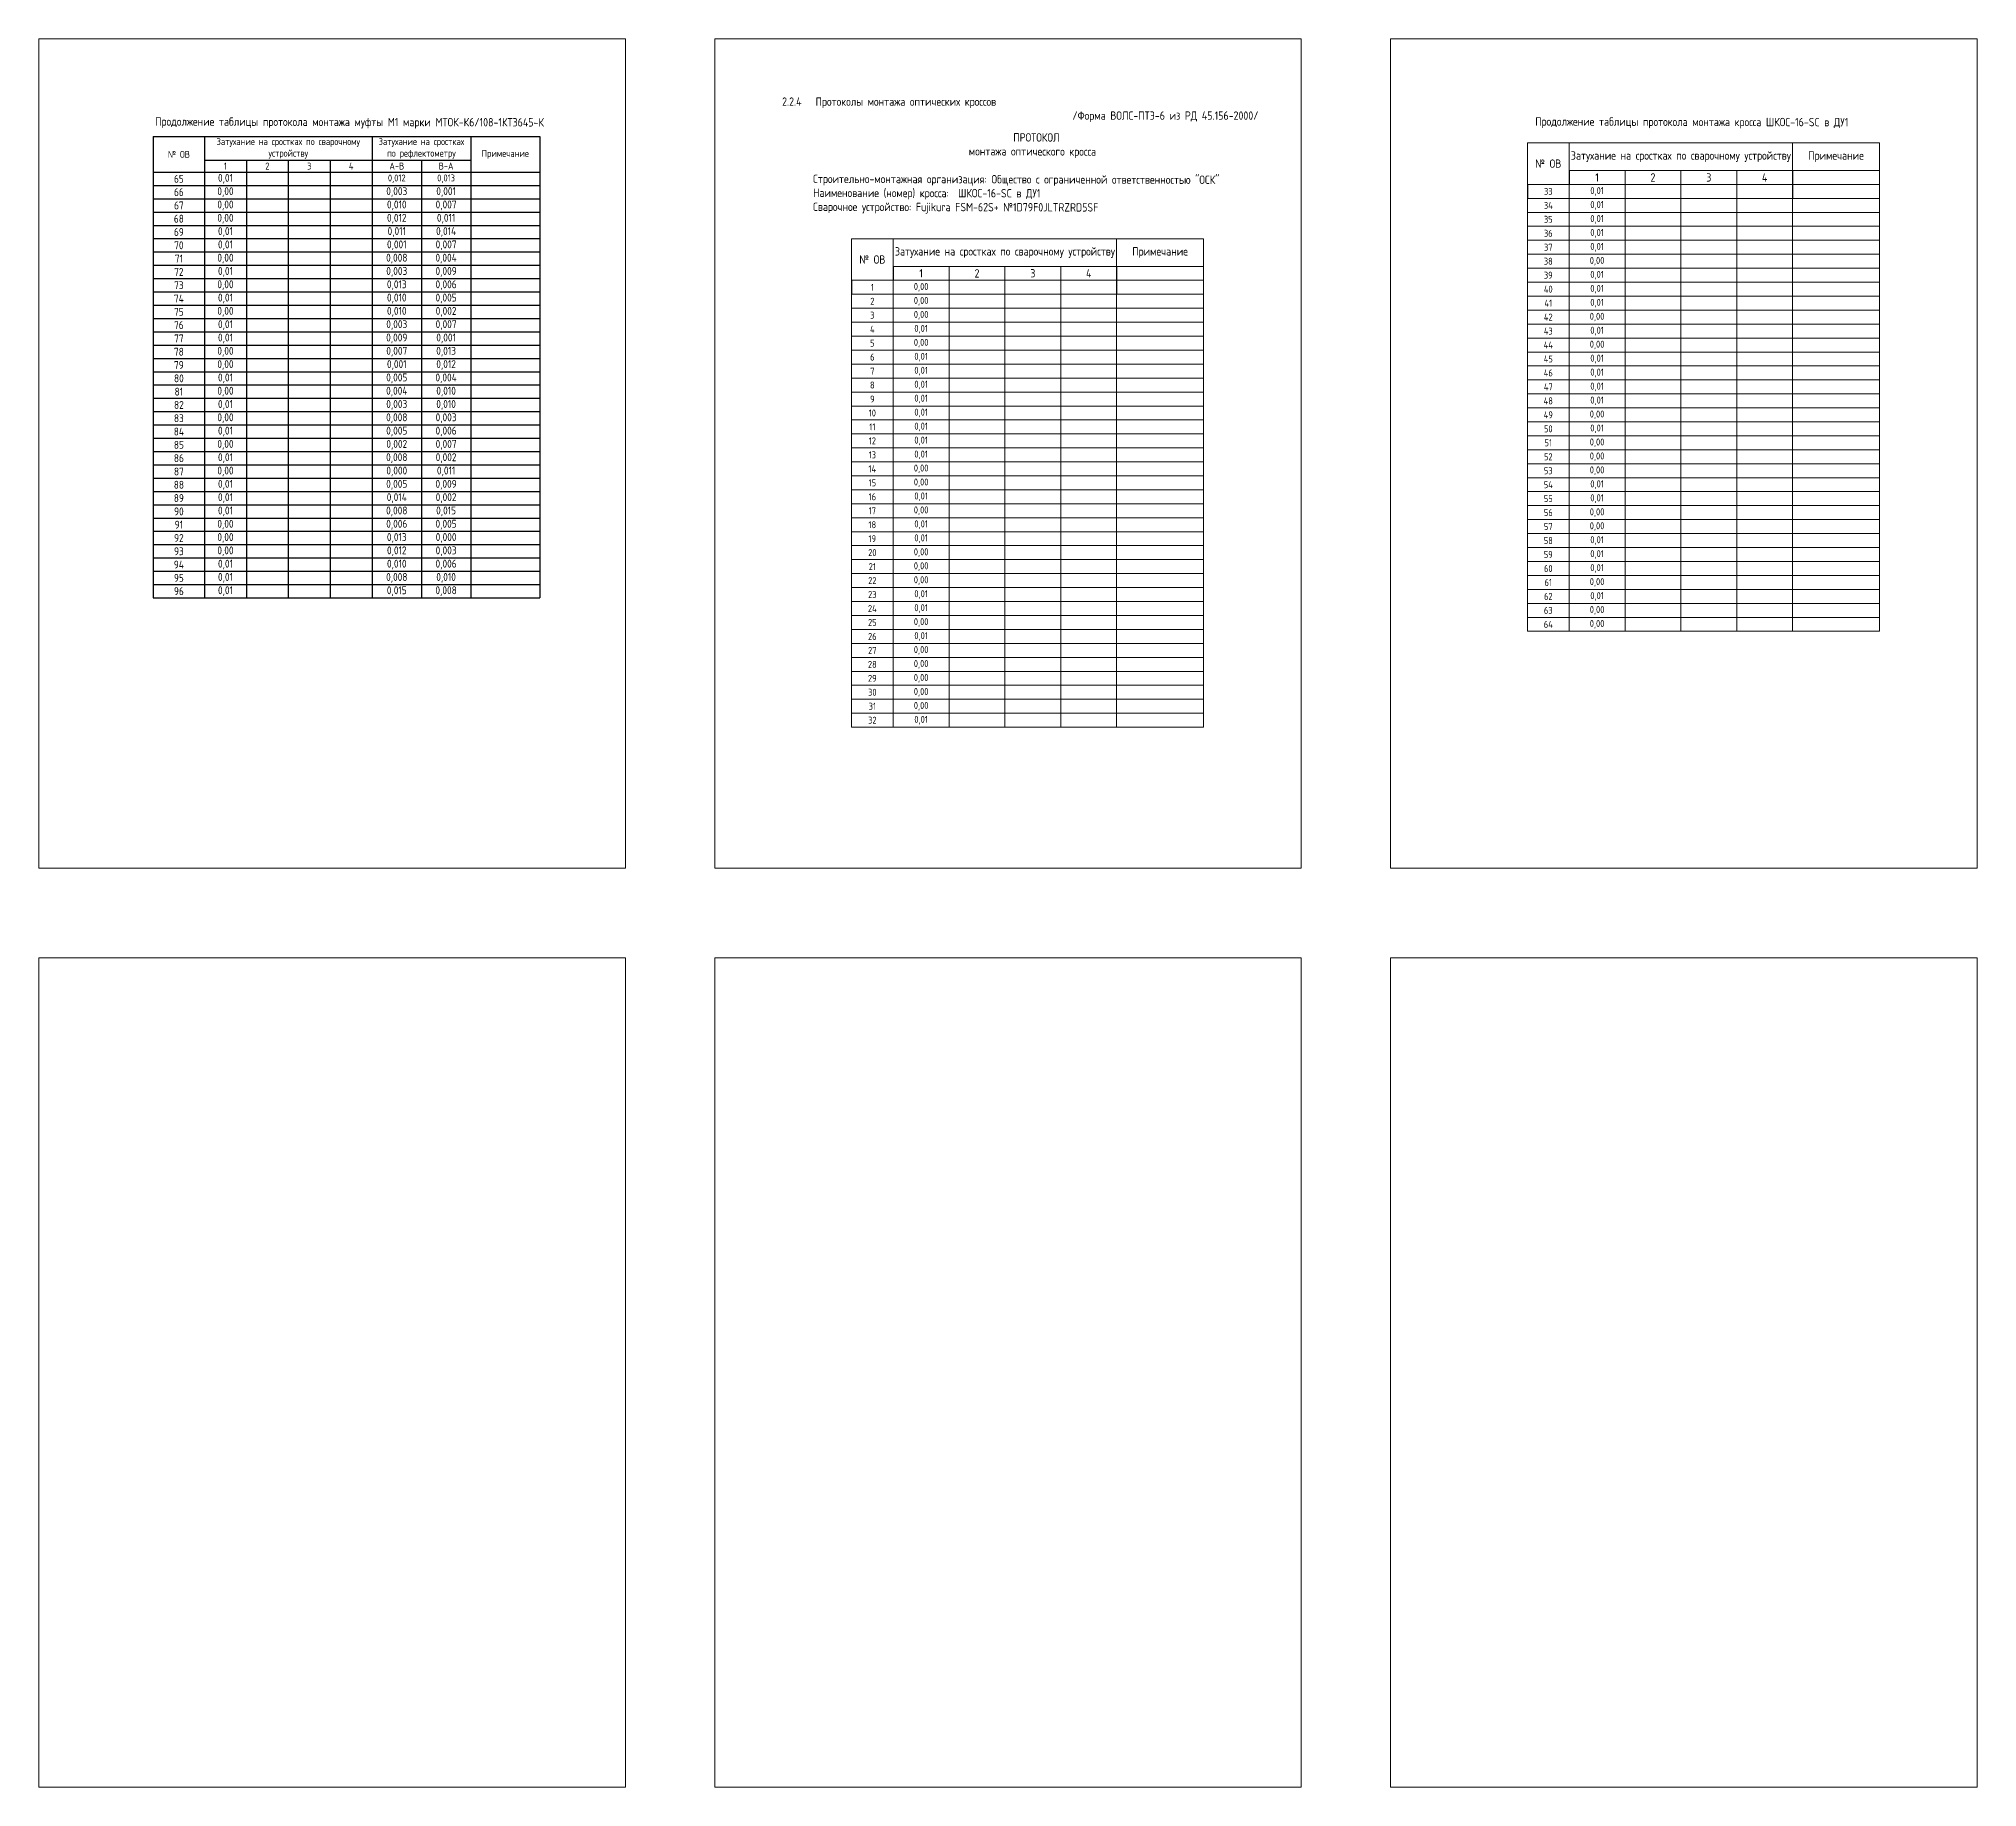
# Model space of a CAD drawing. Header units: millimetres. Extents: x -6680 to 6456, y 1671 to 6150.
# Drawn here: x 2132 to 2826, y 5524 to 6150 of the extents above; entities that cross this region are included whole.
import ezdxf

# ---------------------------------------------------------------- set-up
doc = ezdxf.new("R2010")
doc.units = ezdxf.units.MM
doc.layers.add('ВЭ', color=1, linetype='Continuous')
doc.layers.add('протоколы', color=7, linetype='Continuous')
doc.styles.add('мой', font='GOST_Common.ttf', dxfattribs={"width": 0.9, "height": 3})

# ---------------------------------------------------------------- blocks, each defined once
blk = doc.blocks.new('*T311')
at = {"color": 0, "linetype": 'ByBlock', "lineweight": -2, "transparency": 16777216}
for p, q in [((0, 0), (138.39, 0)), ((0, 0), (0, -165.16)), ((18.36, 0), (18.36, -165.16)), ((78.36, 0), (78.36, -165.16)), ((113.68, 0), (113.68, -165.16)), ((138.39, 0), (138.39, -165.16)), ((0, -12.75), (138.39, -12.75)), ((18.36, -8.42), (113.68, -8.42)), ((33.36, -8.42), (33.36, -165.16)), ((48.36, -8.42), (48.36, -165.16)), ((63.36, -8.42), (63.36, -165.16)), ((96.02, -8.42), (96.02, -165.16)), ((0, -17.51), (138.39, -17.51)), ((0, -22.28), (138.39, -22.28)), ((0, -27.04), (138.39, -27.04)), ((0, -31.8), (138.39, -31.8)), ((0, -36.56), (138.39, -36.56)), ((0, -41.33), (138.39, -41.33)), ((0, -46.09), (138.39, -46.09)), ((0, -50.85), (138.39, -50.85)), ((0, -55.62), (138.39, -55.62)), ((0, -60.38), (138.39, -60.38)), ((0, -65.14), (138.39, -65.14)), ((0, -69.91), (138.39, -69.91)), ((0, -74.67), (138.39, -74.67)), ((0, -79.43), (138.39, -79.43)), ((0, -84.19), (138.39, -84.19)), ((0, -88.96), (138.39, -88.96)), ((0, -93.72), (138.39, -93.72)), ((0, -98.48), (138.39, -98.48)), ((0, -103.25), (138.39, -103.25)), ((0, -108.01), (138.39, -108.01)), ((0, -112.77), (138.39, -112.77)), ((0, -117.54), (138.39, -117.54)), ((0, -122.3), (138.39, -122.3)), ((0, -127.06), (138.39, -127.06)), ((0, -131.82), (138.39, -131.82)), ((0, -136.59), (138.39, -136.59)), ((0, -141.35), (138.39, -141.35)), ((0, -146.11), (138.39, -146.11)), ((0, -150.88), (138.39, -150.88)), ((0, -155.64), (138.39, -155.64)), ((0, -160.4), (138.39, -160.4)), ((0, -165.16), (138.39, -165.16))]:
    blk.add_line(p, q, dxfattribs=at)
at = {"color": 0, "transparency": 16777216, "attachment_point": 5, "style": 'мой'}
for s, insert, char_height, width in [('{\\fGOST Common|b0|i0|c0;№ ОВ', (9.18, -6.38), 2.5, 16.3633), ('{\\fGOST Common|b0|i0|c0;Затухание на сростках по сварочному устройству', (48.36, -4.21), 2.5, 58), ('{\\fGOST Common|b0|i0|c0;Затухание на сростках по рефлектометру', (96.02, -4.21), 2.5, 33.3156), ('{\\fGOST Common|b0|i0|c0;Примечание', (126.04, -6.38), 2.5, 22.7133), ('{\\fGOST Common|b0|i0|c0;65', (9.18, -15.13), 2.8222, 15.3633), ('{\\fGOST Common|b0|i0|c0;0,01', (25.86, -15.13), 2.8222, 12), ('{\\fGOST Common|b0|i0|c0;1', (25.86, -10.58), 2.5, 13), ('{\\fGOST Common|b0|i0|c0;2', (40.86, -10.58), 2.5, 13), ('{\\fGOST Common|b0|i0|c0;3', (55.86, -10.58), 2.5, 13), ('{\\fGOST Common|b0|i0|c0;4', (70.86, -10.58), 2.5, 13), ('{\\fGOST Common|b0|i0|c0;0,012', (87.19, -15.13), 2.5, 15.6578), ('{\\fGOST Common|b0|i0|c0;А-В', (87.19, -10.58), 2.5, 15.6578), ('{\\fGOST Common|b0|i0|c0;0,013', (104.85, -15.13), 2.5, 15.6578), ('{\\fGOST Common|b0|i0|c0;В-А', (104.85, -10.58), 2.5, 15.6578), ('{\\fGOST Common|b0|i0|c0;66', (9.18, -19.89), 2.8222, 15.3633), ('{\\fGOST Common|b0|i0|c0;0,00', (25.86, -19.89), 2.8222, 12), ('{\\fGOST Common|b0|i0|c0;', (70.86, -15.13), 2.5, 13), ('{\\fGOST Common|b0|i0|c0;', (70.86, -19.89), 2.5, 13), ('{\\fGOST Common|b0|i0|c0;0,003', (87.19, -19.89), 2.8222, 14.6578), ('{\\fGOST Common|b0|i0|c0;0,001', (104.85, -19.89), 2.8222, 14.6578), ('{\\fGOST Common|b0|i0|c0;', (126.04, -15.13), 2.5, 22.7133), ('{\\fGOST Common|b0|i0|c0;', (126.04, -19.89), 2.5, 22.7133), ('{\\fGOST Common|b0|i0|c0;67', (9.18, -24.66), 2.8222, 15.3633), ('{\\fGOST Common|b0|i0|c0;0,00', (25.86, -24.66), 2.8222, 12), ('{\\fGOST Common|b0|i0|c0;0,00', (25.86, -29.42), 2.8222, 12), ('{\\fGOST Common|b0|i0|c0;', (70.86, -24.66), 2.5, 13), ('{\\fGOST Common|b0|i0|c0;0,010', (87.19, -24.66), 2.8222, 14.6578), ('{\\fGOST Common|b0|i0|c0;0,012', (87.19, -29.42), 2.8222, 14.6578), ('{\\fGOST Common|b0|i0|c0;0,007', (104.85, -24.66), 2.8222, 14.6578), ('{\\fGOST Common|b0|i0|c0;0,011', (104.85, -29.42), 2.8222, 14.6578), ('{\\fGOST Common|b0|i0|c0;', (126.04, -24.66), 2.5, 22.7133), ('{\\fGOST Common|b0|i0|c0;68', (9.18, -29.42), 2.8222, 15.3633), ('{\\fGOST Common|b0|i0|c0;69', (9.18, -34.18), 2.8222, 15.3633), ('{\\fGOST Common|b0|i0|c0;0,01', (25.86, -34.18), 2.8222, 12), ('{\\fGOST Common|b0|i0|c0;', (70.86, -29.42), 2.5, 13), ('{\\fGOST Common|b0|i0|c0;', (70.86, -34.18), 2.5, 13), ('{\\fGOST Common|b0|i0|c0;0,011', (87.19, -34.18), 2.8222, 14.6578), ('{\\fGOST Common|b0|i0|c0;0,014', (104.85, -34.18), 2.8222, 14.6578), ('{\\fGOST Common|b0|i0|c0;', (126.04, -29.42), 2.5, 22.7133), ('{\\fGOST Common|b0|i0|c0;', (126.04, -34.18), 2.5, 22.7133), ('{\\fGOST Common|b0|i0|c0;70', (9.18, -38.95), 2.8222, 15.3633), ('{\\fGOST Common|b0|i0|c0;0,01', (25.86, -38.95), 2.8222, 12), ('{\\fGOST Common|b0|i0|c0;', (70.86, -38.95), 2.5, 13), ('{\\fGOST Common|b0|i0|c0;0,001', (87.19, -38.95), 2.8222, 14.6578), ('{\\fGOST Common|b0|i0|c0;0,007', (104.85, -38.95), 2.8222, 14.6578), ('{\\fGOST Common|b0|i0|c0;', (126.04, -38.95), 2.5, 22.7133), ('{\\fGOST Common|b0|i0|c0;72', (9.18, -48.47), 2.8222, 15.3633), ('{\\fGOST Common|b0|i0|c0;71', (9.18, -43.71), 2.8222, 15.3633), ('{\\fGOST Common|b0|i0|c0;0,00', (25.86, -43.71), 2.8222, 12), ('{\\fGOST Common|b0|i0|c0;0,01', (25.86, -48.47), 2.8222, 12), ('{\\fGOST Common|b0|i0|c0;', (70.86, -43.71), 2.5, 13), ('{\\fGOST Common|b0|i0|c0;', (70.86, -48.47), 2.5, 13), ('{\\fGOST Common|b0|i0|c0;0,008', (87.19, -43.71), 2.8222, 14.6578), ('{\\fGOST Common|b0|i0|c0;0,003', (87.19, -48.47), 2.8222, 14.6578), ('{\\fGOST Common|b0|i0|c0;0,004', (104.85, -43.71), 2.8222, 14.6578), ('{\\fGOST Common|b0|i0|c0;0,009', (104.85, -48.47), 2.8222, 14.6578), ('{\\fGOST Common|b0|i0|c0;', (126.04, -43.71), 2.5, 22.7133), ('{\\fGOST Common|b0|i0|c0;', (126.04, -48.47), 2.5, 22.7133), ('{\\fGOST Common|b0|i0|c0;73', (9.18, -53.24), 2.8222, 15.3633), ('{\\fGOST Common|b0|i0|c0;0,00', (25.86, -53.24), 2.8222, 12), ('{\\fGOST Common|b0|i0|c0;0,013', (87.19, -53.24), 2.8222, 14.6578), ('{\\fGOST Common|b0|i0|c0;0,006', (104.85, -53.24), 2.8222, 14.6578), ('{\\fGOST Common|b0|i0|c0;74', (9.18, -58), 2.8222, 15.3633), ('{\\fGOST Common|b0|i0|c0;75', (9.18, -62.76), 2.8222, 15.3633), ('{\\fGOST Common|b0|i0|c0;0,00', (25.86, -62.76), 2.8222, 12), ('{\\fGOST Common|b0|i0|c0;0,01', (25.86, -58), 2.8222, 12), ('{\\fGOST Common|b0|i0|c0;0,010', (87.19, -58), 2.8222, 14.6578), ('{\\fGOST Common|b0|i0|c0;0,010', (87.19, -62.76), 2.8222, 14.6578), ('{\\fGOST Common|b0|i0|c0;0,005', (104.85, -58), 2.8222, 14.6578), ('{\\fGOST Common|b0|i0|c0;0,002', (104.85, -62.76), 2.8222, 14.6578), ('{\\fGOST Common|b0|i0|c0;76', (9.18, -67.52), 2.8222, 15.3633), ('{\\fGOST Common|b0|i0|c0;0,01', (25.86, -67.52), 2.8222, 12), ('{\\fGOST Common|b0|i0|c0;0,003', (87.19, -67.52), 2.8222, 14.6578), ('{\\fGOST Common|b0|i0|c0;0,007', (104.85, -67.52), 2.8222, 14.6578), ('{\\fGOST Common|b0|i0|c0;78', (9.18, -77.05), 2.8222, 15.3633), ('{\\fGOST Common|b0|i0|c0;77', (9.18, -72.29), 2.8222, 15.3633), ('{\\fGOST Common|b0|i0|c0;0,00', (25.86, -77.05), 2.8222, 12), ('{\\fGOST Common|b0|i0|c0;0,01', (25.86, -72.29), 2.8222, 12), ('{\\fGOST Common|b0|i0|c0;0,009', (87.19, -72.29), 2.8222, 14.6578), ('{\\fGOST Common|b0|i0|c0;0,007', (87.19, -77.05), 2.8222, 14.6578), ('{\\fGOST Common|b0|i0|c0;0,013', (104.85, -77.05), 2.8222, 14.6578), ('{\\fGOST Common|b0|i0|c0;0,001', (104.85, -72.29), 2.8222, 14.6578), ('{\\fGOST Common|b0|i0|c0;79', (9.18, -81.81), 2.8222, 15.3633), ('{\\fGOST Common|b0|i0|c0;0,00', (25.86, -81.81), 2.8222, 12), ('{\\fGOST Common|b0|i0|c0;0,001', (87.19, -81.81), 2.8222, 14.6578), ('{\\fGOST Common|b0|i0|c0;0,012', (104.85, -81.81), 2.8222, 14.6578), ('{\\fGOST Common|b0|i0|c0;80', (9.18, -86.58), 2.8222, 15.3633), ('{\\fGOST Common|b0|i0|c0;81', (9.18, -91.34), 2.8222, 15.3633), ('{\\fGOST Common|b0|i0|c0;0,00', (25.86, -91.34), 2.8222, 12), ('{\\fGOST Common|b0|i0|c0;0,01', (25.86, -86.58), 2.8222, 12), ('{\\fGOST Common|b0|i0|c0;0,004', (87.19, -91.34), 2.8222, 14.6578), ('{\\fGOST Common|b0|i0|c0;0,005', (87.19, -86.58), 2.8222, 14.6578), ('{\\fGOST Common|b0|i0|c0;0,004', (104.85, -86.58), 2.8222, 14.6578), ('{\\fGOST Common|b0|i0|c0;0,010', (104.85, -91.34), 2.8222, 14.6578), ('{\\fGOST Common|b0|i0|c0;82', (9.18, -96.1), 2.8222, 15.3633), ('{\\fGOST Common|b0|i0|c0;0,01', (25.86, -96.1), 2.8222, 12), ('{\\fGOST Common|b0|i0|c0;0,003', (87.19, -96.1), 2.8222, 14.6578), ('{\\fGOST Common|b0|i0|c0;0,010', (104.85, -96.1), 2.8222, 14.6578), ('{\\fGOST Common|b0|i0|c0;83', (9.18, -100.86), 2.8222, 15.3633), ('{\\fGOST Common|b0|i0|c0;0,00', (25.86, -100.86), 2.8222, 12), ('{\\fGOST Common|b0|i0|c0;0,01', (25.86, -105.63), 2.8222, 12), ('{\\fGOST Common|b0|i0|c0;0,008', (87.19, -100.86), 2.8222, 14.6578), ('{\\fGOST Common|b0|i0|c0;0,005', (87.19, -105.63), 2.8222, 14.6578), ('{\\fGOST Common|b0|i0|c0;0,006', (104.85, -105.63), 2.8222, 14.6578), ('{\\fGOST Common|b0|i0|c0;0,003', (104.85, -100.86), 2.8222, 14.6578), ('{\\fGOST Common|b0|i0|c0;84', (9.18, -105.63), 2.8222, 15.3633), ('{\\fGOST Common|b0|i0|c0;85', (9.18, -110.39), 2.8222, 15.3633), ('{\\fGOST Common|b0|i0|c0;0,00', (25.86, -110.39), 2.8222, 12), ('{\\fGOST Common|b0|i0|c0;0,002', (87.19, -110.39), 2.8222, 14.6578), ('{\\fGOST Common|b0|i0|c0;0,007', (104.85, -110.39), 2.8222, 14.6578), ('{\\fGOST Common|b0|i0|c0;86', (9.18, -115.15), 2.8222, 15.3633), ('{\\fGOST Common|b0|i0|c0;0,01', (25.86, -115.15), 2.8222, 12), ('{\\fGOST Common|b0|i0|c0;0,008', (87.19, -115.15), 2.8222, 14.6578), ('{\\fGOST Common|b0|i0|c0;0,002', (104.85, -115.15), 2.8222, 14.6578), ('{\\fGOST Common|b0|i0|c0;88', (9.18, -124.68), 2.8222, 15.3633), ('{\\fGOST Common|b0|i0|c0;87', (9.18, -119.92), 2.8222, 15.3633), ('{\\fGOST Common|b0|i0|c0;0,00', (25.86, -119.92), 2.8222, 12), ('{\\fGOST Common|b0|i0|c0;0,01', (25.86, -124.68), 2.8222, 12), ('{\\fGOST Common|b0|i0|c0;0,005', (87.19, -124.68), 2.8222, 14.6578), ('{\\fGOST Common|b0|i0|c0;0,000', (87.19, -119.92), 2.8222, 14.6578), ('{\\fGOST Common|b0|i0|c0;0,009', (104.85, -124.68), 2.8222, 14.6578), ('{\\fGOST Common|b0|i0|c0;0,011', (104.85, -119.92), 2.8222, 14.6578), ('{\\fGOST Common|b0|i0|c0;89', (9.18, -129.44), 2.8222, 15.3633), ('{\\fGOST Common|b0|i0|c0;0,01', (25.86, -129.44), 2.8222, 12), ('{\\fGOST Common|b0|i0|c0;0,014', (87.19, -129.44), 2.8222, 14.6578), ('{\\fGOST Common|b0|i0|c0;0,002', (104.85, -129.44), 2.8222, 14.6578), ('{\\fGOST Common|b0|i0|c0;90', (9.18, -134.21), 2.8222, 15.3633), ('{\\fGOST Common|b0|i0|c0;91', (9.18, -138.97), 2.8222, 15.3633), ('{\\fGOST Common|b0|i0|c0;0,00', (25.86, -138.97), 2.8222, 12), ('{\\fGOST Common|b0|i0|c0;0,01', (25.86, -134.21), 2.8222, 12), ('{\\fGOST Common|b0|i0|c0;0,008', (87.19, -134.21), 2.8222, 14.6578), ('{\\fGOST Common|b0|i0|c0;0,006', (87.19, -138.97), 2.8222, 14.6578), ('{\\fGOST Common|b0|i0|c0;0,005', (104.85, -138.97), 2.8222, 14.6578), ('{\\fGOST Common|b0|i0|c0;0,015', (104.85, -134.21), 2.8222, 14.6578), ('{\\fGOST Common|b0|i0|c0;92', (9.18, -143.73), 2.8222, 15.3633), ('{\\fGOST Common|b0|i0|c0;0,00', (25.86, -143.73), 2.8222, 12), ('{\\fGOST Common|b0|i0|c0;0,013', (87.19, -143.73), 2.8222, 14.6578), ('{\\fGOST Common|b0|i0|c0;0,000', (104.85, -143.73), 2.8222, 14.6578), ('{\\fGOST Common|b0|i0|c0;94', (9.18, -153.26), 2.8222, 15.3633), ('{\\fGOST Common|b0|i0|c0;93', (9.18, -148.49), 2.8222, 15.3633), ('{\\fGOST Common|b0|i0|c0;0,00', (25.86, -148.49), 2.8222, 12), ('{\\fGOST Common|b0|i0|c0;0,01', (25.86, -153.26), 2.8222, 12), ('{\\fGOST Common|b0|i0|c0;0,012', (87.19, -148.49), 2.8222, 14.6578), ('{\\fGOST Common|b0|i0|c0;0,010', (87.19, -153.26), 2.8222, 14.6578), ('{\\fGOST Common|b0|i0|c0;0,006', (104.85, -153.26), 2.8222, 14.6578), ('{\\fGOST Common|b0|i0|c0;0,003', (104.85, -148.49), 2.8222, 14.6578), ('{\\fGOST Common|b0|i0|c0;95', (9.18, -158.02), 2.8222, 15.3633), ('{\\fGOST Common|b0|i0|c0;0,01', (25.86, -158.02), 2.8222, 12), ('{\\fGOST Common|b0|i0|c0;0,008', (87.19, -158.02), 2.8222, 14.6578), ('{\\fGOST Common|b0|i0|c0;0,010', (104.85, -158.02), 2.8222, 14.6578), ('{\\fGOST Common|b0|i0|c0;96', (9.18, -162.78), 2.8222, 15.3633), ('{\\fGOST Common|b0|i0|c0;0,01', (25.86, -162.78), 2.8222, 12), ('{\\fGOST Common|b0|i0|c0;0,015', (87.19, -162.78), 2.8222, 14.6578), ('{\\fGOST Common|b0|i0|c0;0,008', (104.85, -162.78), 2.8222, 14.6578)]:
    blk.add_mtext(s, dxfattribs=dict(at, insert=insert, char_height=char_height, width=width))
blk = doc.blocks.new('*T313')
at = {"layer": 'протоколы', "linetype": 'ByBlock', "lineweight": 15, "transparency": 16777216}
for p, q in [((0, 0), (126.04, 0)), ((0, 0), (0, -14.9)), ((14.94, 0), (14.94, -9.9)), ((94.94, 0), (94.94, -9.9)), ((126.04, 0), (126.04, -174.9)), ((14.94, -9.9), (126.04, -9.9)), ((34.94, -9.9), (34.94, -174.9)), ((54.94, -9.9), (54.94, -174.9)), ((74.94, -9.9), (74.94, -174.9)), ((0, -14.9), (126.04, -14.9)), ((0, -19.9), (126.04, -19.9)), ((0, -19.9), (0, -174.9)), ((14.94, -14.9), (14.94, -174.9)), ((94.94, -19.9), (94.94, -174.9)), ((0, -24.9), (126.04, -24.9)), ((0, -29.9), (126.04, -29.9)), ((0, -34.9), (126.04, -34.9)), ((0, -39.9), (126.04, -39.9)), ((0, -44.9), (126.04, -44.9)), ((0, -49.9), (126.04, -49.9)), ((0, -54.9), (126.04, -54.9)), ((0, -59.9), (126.04, -59.9)), ((0, -64.9), (126.04, -64.9)), ((0, -69.9), (126.04, -69.9)), ((0, -74.9), (126.04, -74.9)), ((0, -79.9), (126.04, -79.9)), ((0, -84.9), (126.04, -84.9)), ((0, -89.9), (126.04, -89.9)), ((0, -94.9), (126.04, -94.9)), ((0, -99.9), (126.04, -99.9)), ((0, -104.9), (126.04, -104.9)), ((0, -109.9), (126.04, -109.9)), ((0, -114.9), (126.04, -114.9)), ((0, -119.9), (126.04, -119.9)), ((0, -124.9), (126.04, -124.9)), ((0, -129.9), (126.04, -129.9)), ((0, -134.9), (126.04, -134.9)), ((0, -139.9), (126.04, -139.9)), ((0, -144.9), (126.04, -144.9)), ((0, -149.9), (126.04, -149.9)), ((0, -154.9), (126.04, -154.9)), ((0, -159.9), (126.04, -159.9)), ((0, -164.9), (126.04, -164.9)), ((0, -169.9), (126.04, -169.9)), ((0, -174.9), (126.04, -174.9))]:
    blk.add_line(p, q, dxfattribs=at)
at = {"layer": 'протоколы', "color": 0, "linetype": 'ByBlock', "lineweight": -2, "transparency": 16777216}
for p, q in [((14.94, -9.9), (14.94, -14.9)), ((94.94, -9.9), (94.94, -19.9)), ((0, -14.9), (0, -19.9))]:
    blk.add_line(p, q, dxfattribs=at)
at = {"layer": 'протоколы', "color": 0, "transparency": 16777216, "attachment_point": 5, "style": 'мой'}
for s, insert, char_height, width in [('№ ОВ', (7.47, -7.45), 3, 11.9416), ('Затухание на сростках по сварочному устройству', (54.94, -4.95), 3, 77), ('Примечание', (110.49, -4.95), 3, 28.0959), ('1', (24.94, -12.4), 3, 17), ('2', (44.94, -12.4), 3, 17), ('3', (64.94, -12.4), 3, 17), ('4', (84.94, -12.4), 3, 17), ('{\\fGOST Common|b0|i0|c0;1', (7.47, -17.4), 2.5, 11.9416), ('{\\fGOST Common|b0|i0|c0;0,00', (24.94, -17.4), 2.5, 17), ('{\\fGOST Common|b0|i0|c0;3', (7.47, -27.4), 2.5, 11.9416), ('{\\fGOST Common|b0|i0|c0;2', (7.47, -22.4), 2.5, 11.9416), ('{\\fGOST Common|b0|i0|c0;0,00', (24.94, -22.4), 2.5, 17), ('{\\fGOST Common|b0|i0|c0;0,00', (24.94, -27.4), 2.5, 17), ('{\\fGOST Common|b0|i0|c0;4', (7.47, -32.4), 2.5, 11.9416), ('{\\fGOST Common|b0|i0|c0;0,01', (24.94, -32.4), 2.5, 17), ('{\\fGOST Common|b0|i0|c0;5', (7.47, -37.4), 2.5, 11.9416), ('{\\fGOST Common|b0|i0|c0;6', (7.47, -42.4), 2.5, 11.9416), ('{\\fGOST Common|b0|i0|c0;0,00', (24.94, -37.4), 2.5, 17), ('{\\fGOST Common|b0|i0|c0;0,01', (24.94, -42.4), 2.5, 17), ('{\\fGOST Common|b0|i0|c0;7', (7.47, -47.4), 2.5, 11.9416), ('{\\fGOST Common|b0|i0|c0;0,01', (24.94, -47.4), 2.5, 17), ('{\\fGOST Common|b0|i0|c0;8', (7.47, -52.4), 2.5, 11.9416), ('{\\fGOST Common|b0|i0|c0;0,01', (24.94, -52.4), 2.5, 17), ('{\\fGOST Common|b0|i0|c0;10', (7.47, -62.4), 2.5, 11.9416), ('{\\fGOST Common|b0|i0|c0;9', (7.47, -57.4), 2.5, 11.9416), ('{\\fGOST Common|b0|i0|c0;0,01', (24.94, -57.4), 2.5, 17), ('{\\fGOST Common|b0|i0|c0;0,01', (24.94, -62.4), 2.5, 17), ('{\\fGOST Common|b0|i0|c0;11', (7.47, -67.4), 2.5, 11.9416), ('{\\fGOST Common|b0|i0|c0;0,01', (24.94, -67.4), 2.5, 17), ('{\\fGOST Common|b0|i0|c0;13', (7.47, -77.4), 2.5, 11.9416), ('{\\fGOST Common|b0|i0|c0;12', (7.47, -72.4), 2.5, 11.9416), ('{\\fGOST Common|b0|i0|c0;0,01', (24.94, -72.4), 2.5, 17), ('{\\fGOST Common|b0|i0|c0;0,01', (24.94, -77.4), 2.5, 17), ('{\\fGOST Common|b0|i0|c0;14', (7.47, -82.4), 2.5, 11.9416), ('{\\fGOST Common|b0|i0|c0;0,00', (24.94, -82.4), 2.5, 17), ('{\\fGOST Common|b0|i0|c0;15', (7.47, -87.4), 2.5, 11.9416), ('{\\fGOST Common|b0|i0|c0;0,00', (24.94, -87.4), 2.5, 17), ('{\\fGOST Common|b0|i0|c0;16', (7.47, -92.4), 2.5, 11.9416), ('{\\fGOST Common|b0|i0|c0;17', (7.47, -97.4), 2.5, 11.9416), ('{\\fGOST Common|b0|i0|c0;0,00', (24.94, -97.4), 2.5, 17), ('{\\fGOST Common|b0|i0|c0;0,01', (24.94, -92.4), 2.5, 17), ('{\\fGOST Common|b0|i0|c0;18', (7.47, -102.4), 2.5, 11.9416), ('{\\fGOST Common|b0|i0|c0;0,01', (24.94, -102.4), 2.5, 17), ('{\\fGOST Common|b0|i0|c0;19', (7.47, -107.4), 2.5, 11.9416), ('{\\fGOST Common|b0|i0|c0;0,00', (24.94, -112.4), 2.5, 17), ('{\\fGOST Common|b0|i0|c0;0,01', (24.94, -107.4), 2.5, 17), ('{\\fGOST Common|b0|i0|c0;20', (7.47, -112.4), 2.5, 11.9416), ('{\\fGOST Common|b0|i0|c0;21', (7.47, -117.4), 2.5, 11.9416), ('{\\fGOST Common|b0|i0|c0;0,00', (24.94, -117.4), 2.5, 17), ('{\\fGOST Common|b0|i0|c0;22', (7.47, -122.4), 2.5, 11.9416), ('{\\fGOST Common|b0|i0|c0;0,00', (24.94, -122.4), 2.5, 17), ('{\\fGOST Common|b0|i0|c0;24', (7.47, -132.4), 2.5, 11.9416), ('{\\fGOST Common|b0|i0|c0;23', (7.47, -127.4), 2.5, 11.9416), ('{\\fGOST Common|b0|i0|c0;0,01', (24.94, -127.4), 2.5, 17), ('{\\fGOST Common|b0|i0|c0;0,01', (24.94, -132.4), 2.5, 17), ('{\\fGOST Common|b0|i0|c0;25', (7.47, -137.4), 2.5, 11.9416), ('{\\fGOST Common|b0|i0|c0;0,00', (24.94, -137.4), 2.5, 17), ('{\\fGOST Common|b0|i0|c0;26', (7.47, -142.4), 2.5, 11.9416), ('{\\fGOST Common|b0|i0|c0;0,01', (24.94, -142.4), 2.5, 17), ('{\\fGOST Common|b0|i0|c0;28', (7.47, -152.4), 2.5, 11.9416), ('{\\fGOST Common|b0|i0|c0;27', (7.47, -147.4), 2.5, 11.9416), ('{\\fGOST Common|b0|i0|c0;0,00', (24.94, -147.4), 2.5, 17), ('{\\fGOST Common|b0|i0|c0;0,00', (24.94, -152.4), 2.5, 17), ('{\\fGOST Common|b0|i0|c0;29', (7.47, -157.4), 2.5, 11.9416), ('{\\fGOST Common|b0|i0|c0;0,00', (24.94, -157.4), 2.5, 17), ('{\\fGOST Common|b0|i0|c0;30', (7.47, -162.4), 2.5, 11.9416), ('{\\fGOST Common|b0|i0|c0;31', (7.47, -167.4), 2.5, 11.9416), ('{\\fGOST Common|b0|i0|c0;0,00', (24.94, -162.4), 2.5, 17), ('{\\fGOST Common|b0|i0|c0;0,00', (24.94, -167.4), 2.5, 17), ('{\\fGOST Common|b0|i0|c0;32', (7.47, -172.4), 2.5, 11.9416), ('{\\fGOST Common|b0|i0|c0;0,01', (24.94, -172.4), 2.5, 17)]:
    blk.add_mtext(s, dxfattribs=dict(at, insert=insert, char_height=char_height, width=width))
blk = doc.blocks.new('*T314')
at = {"layer": 'протоколы', "linetype": 'ByBlock', "lineweight": 15, "transparency": 16777216}
for p, q in [((0, 0), (126.04, 0)), ((0, 0), (0, -14.9)), ((14.94, 0), (14.94, -9.9)), ((94.94, 0), (94.94, -9.9)), ((126.04, 0), (126.04, -174.9)), ((14.94, -9.9), (126.04, -9.9)), ((34.94, -9.9), (34.94, -174.9)), ((54.94, -9.9), (54.94, -174.9)), ((74.94, -9.9), (74.94, -174.9)), ((0, -14.9), (126.04, -14.9)), ((0, -19.9), (126.04, -19.9)), ((0, -19.9), (0, -174.9)), ((14.94, -14.9), (14.94, -174.9)), ((94.94, -19.9), (94.94, -174.9)), ((0, -24.9), (126.04, -24.9)), ((0, -29.9), (126.04, -29.9)), ((0, -34.9), (126.04, -34.9)), ((0, -39.9), (126.04, -39.9)), ((0, -44.9), (126.04, -44.9)), ((0, -49.9), (126.04, -49.9)), ((0, -54.9), (126.04, -54.9)), ((0, -59.9), (126.04, -59.9)), ((0, -64.9), (126.04, -64.9)), ((0, -69.9), (126.04, -69.9)), ((0, -74.9), (126.04, -74.9)), ((0, -79.9), (126.04, -79.9)), ((0, -84.9), (126.04, -84.9)), ((0, -89.9), (126.04, -89.9)), ((0, -94.9), (126.04, -94.9)), ((0, -99.9), (126.04, -99.9)), ((0, -104.9), (126.04, -104.9)), ((0, -109.9), (126.04, -109.9)), ((0, -114.9), (126.04, -114.9)), ((0, -119.9), (126.04, -119.9)), ((0, -124.9), (126.04, -124.9)), ((0, -129.9), (126.04, -129.9)), ((0, -134.9), (126.04, -134.9)), ((0, -139.9), (126.04, -139.9)), ((0, -144.9), (126.04, -144.9)), ((0, -149.9), (126.04, -149.9)), ((0, -154.9), (126.04, -154.9)), ((0, -159.9), (126.04, -159.9)), ((0, -164.9), (126.04, -164.9)), ((0, -169.9), (126.04, -169.9)), ((0, -174.9), (126.04, -174.9))]:
    blk.add_line(p, q, dxfattribs=at)
at = {"layer": 'протоколы', "color": 0, "linetype": 'ByBlock', "lineweight": -2, "transparency": 16777216}
for p, q in [((14.94, -9.9), (14.94, -14.9)), ((94.94, -9.9), (94.94, -19.9)), ((0, -14.9), (0, -19.9))]:
    blk.add_line(p, q, dxfattribs=at)
at = {"layer": 'протоколы', "color": 0, "transparency": 16777216, "attachment_point": 5, "style": 'мой'}
for s, insert, char_height, width in [('№ ОВ', (7.47, -7.45), 3, 11.9416), ('Затухание на сростках по сварочному устройству', (54.94, -4.95), 3, 77), ('Примечание', (110.49, -4.95), 3, 28.0959), ('1', (24.94, -12.4), 3, 17), ('2', (44.94, -12.4), 3, 17), ('3', (64.94, -12.4), 3, 17), ('4', (84.94, -12.4), 3, 17), ('{\\fGOST Common|b0|i0|c0;33', (7.47, -17.4), 2.5, 11.9416), ('{\\fGOST Common|b0|i0|c0;0,01', (24.94, -17.4), 2.5, 17), ('{\\fGOST Common|b0|i0|c0;34', (7.47, -22.4), 2.5, 11.9416), ('{\\fGOST Common|b0|i0|c0;35', (7.47, -27.4), 2.5, 11.9416), ('{\\fGOST Common|b0|i0|c0;0,01', (24.94, -22.4), 2.5, 17), ('{\\fGOST Common|b0|i0|c0;0,01', (24.94, -27.4), 2.5, 17), ('{\\fGOST Common|b0|i0|c0;36', (7.47, -32.4), 2.5, 11.9416), ('{\\fGOST Common|b0|i0|c0;0,01', (24.94, -32.4), 2.5, 17), ('{\\fGOST Common|b0|i0|c0;38', (7.47, -42.4), 2.5, 11.9416), ('{\\fGOST Common|b0|i0|c0;37', (7.47, -37.4), 2.5, 11.9416), ('{\\fGOST Common|b0|i0|c0;0,00', (24.94, -42.4), 2.5, 17), ('{\\fGOST Common|b0|i0|c0;0,01', (24.94, -37.4), 2.5, 17), ('{\\fGOST Common|b0|i0|c0;39', (7.47, -47.4), 2.5, 11.9416), ('{\\fGOST Common|b0|i0|c0;0,01', (24.94, -47.4), 2.5, 17), ('{\\fGOST Common|b0|i0|c0;40', (7.47, -52.4), 2.5, 11.9416), ('{\\fGOST Common|b0|i0|c0;0,01', (24.94, -52.4), 2.5, 17), ('{\\fGOST Common|b0|i0|c0;42', (7.47, -62.4), 2.5, 11.9416), ('{\\fGOST Common|b0|i0|c0;41', (7.47, -57.4), 2.5, 11.9416), ('{\\fGOST Common|b0|i0|c0;0,00', (24.94, -62.4), 2.5, 17), ('{\\fGOST Common|b0|i0|c0;0,01', (24.94, -57.4), 2.5, 17), ('{\\fGOST Common|b0|i0|c0;43', (7.47, -67.4), 2.5, 11.9416), ('{\\fGOST Common|b0|i0|c0;0,01', (24.94, -67.4), 2.5, 17), ('{\\fGOST Common|b0|i0|c0;44', (7.47, -72.4), 2.5, 11.9416), ('{\\fGOST Common|b0|i0|c0;45', (7.47, -77.4), 2.5, 11.9416), ('{\\fGOST Common|b0|i0|c0;0,00', (24.94, -72.4), 2.5, 17), ('{\\fGOST Common|b0|i0|c0;0,01', (24.94, -77.4), 2.5, 17), ('{\\fGOST Common|b0|i0|c0;46', (7.47, -82.4), 2.5, 11.9416), ('{\\fGOST Common|b0|i0|c0;0,01', (24.94, -82.4), 2.5, 17), ('{\\fGOST Common|b0|i0|c0;47', (7.47, -87.4), 2.5, 11.9416), ('{\\fGOST Common|b0|i0|c0;0,01', (24.94, -87.4), 2.5, 17), ('{\\fGOST Common|b0|i0|c0;48', (7.47, -92.4), 2.5, 11.9416), ('{\\fGOST Common|b0|i0|c0;49', (7.47, -97.4), 2.5, 11.9416), ('{\\fGOST Common|b0|i0|c0;0,00', (24.94, -97.4), 2.5, 17), ('{\\fGOST Common|b0|i0|c0;0,01', (24.94, -92.4), 2.5, 17), ('{\\fGOST Common|b0|i0|c0;50', (7.47, -102.4), 2.5, 11.9416), ('{\\fGOST Common|b0|i0|c0;0,01', (24.94, -102.4), 2.5, 17), ('{\\fGOST Common|b0|i0|c0;51', (7.47, -107.4), 2.5, 11.9416), ('{\\fGOST Common|b0|i0|c0;0,00', (24.94, -107.4), 2.5, 17), ('{\\fGOST Common|b0|i0|c0;0,00', (24.94, -112.4), 2.5, 17), ('{\\fGOST Common|b0|i0|c0;53', (7.47, -117.4), 2.5, 11.9416), ('{\\fGOST Common|b0|i0|c0;52', (7.47, -112.4), 2.5, 11.9416), ('{\\fGOST Common|b0|i0|c0;0,00', (24.94, -117.4), 2.5, 17), ('{\\fGOST Common|b0|i0|c0;54', (7.47, -122.4), 2.5, 11.9416), ('{\\fGOST Common|b0|i0|c0;0,01', (24.94, -122.4), 2.5, 17), ('{\\fGOST Common|b0|i0|c0;55', (7.47, -127.4), 2.5, 11.9416), ('{\\fGOST Common|b0|i0|c0;56', (7.47, -132.4), 2.5, 11.9416), ('{\\fGOST Common|b0|i0|c0;0,00', (24.94, -132.4), 2.5, 17), ('{\\fGOST Common|b0|i0|c0;0,01', (24.94, -127.4), 2.5, 17), ('{\\fGOST Common|b0|i0|c0;57', (7.47, -137.4), 2.5, 11.9416), ('{\\fGOST Common|b0|i0|c0;0,00', (24.94, -137.4), 2.5, 17), ('{\\fGOST Common|b0|i0|c0;58', (7.47, -142.4), 2.5, 11.9416), ('{\\fGOST Common|b0|i0|c0;0,01', (24.94, -142.4), 2.5, 17), ('{\\fGOST Common|b0|i0|c0;59', (7.47, -147.4), 2.5, 11.9416), ('{\\fGOST Common|b0|i0|c0;60', (7.47, -152.4), 2.5, 11.9416), ('{\\fGOST Common|b0|i0|c0;0,01', (24.94, -147.4), 2.5, 17), ('{\\fGOST Common|b0|i0|c0;0,01', (24.94, -152.4), 2.5, 17), ('{\\fGOST Common|b0|i0|c0;61', (7.47, -157.4), 2.5, 11.9416), ('{\\fGOST Common|b0|i0|c0;0,00', (24.94, -157.4), 2.5, 17), ('{\\fGOST Common|b0|i0|c0;63', (7.47, -167.4), 2.5, 11.9416), ('{\\fGOST Common|b0|i0|c0;62', (7.47, -162.4), 2.5, 11.9416), ('{\\fGOST Common|b0|i0|c0;0,00', (24.94, -167.4), 2.5, 17), ('{\\fGOST Common|b0|i0|c0;0,01', (24.94, -162.4), 2.5, 17), ('{\\fGOST Common|b0|i0|c0;64', (7.47, -172.4), 2.5, 11.9416), ('{\\fGOST Common|b0|i0|c0;0,00', (24.94, -172.4), 2.5, 17)]:
    blk.add_mtext(s, dxfattribs=dict(at, insert=insert, char_height=char_height, width=width))
blk = doc.blocks.new('*U316')
at = {"layer": 'ВЭ', "color": 250, "linetype": 'ByBlock', "lineweight": 18}
blk.add_lwpolyline([(-105, -148.5), (105, -148.5), (105, 148.5), (-105, 148.5), (-105, -148.5)], dxfattribs=at)
blk = doc.blocks.new('*U317')
at = {"layer": 'Defpoints', "color": 0, "linetype": 'ByBlock', "lineweight": -2, "transparency": 16777216}
for p in [(484, 0), (726, 0), (968, 0), (484, -329), (726, -329), (968, -329)]:
    blk.add_blockref('*U316', p, dxfattribs=at)

msp = doc.modelspace()

# ---------------------------------------------------------------- block references
for name, p in [('*T311', (2172.98, 6115)), ('*T314', (2664.96, 6112.75)), ('*T313', (2422.96, 6078.42))]:
    msp.add_blockref(name, p)
at = {"layer": 'Defpoints'}
msp.add_blockref('*U317', (1753, 6001.5), dxfattribs=at)

# ---------------------------------------------------------------- texts
at = {"color": 7, "insert": (2398.12, 6129), "char_height": 3, "width": 169.8772, "attachment_point": 1, "style": 'мой'}
msp.add_mtext('2.2.4^IПротоколы монтажа оптических кроссов \\P\\pi103.94;{\\C5;/Форма ВОЛС-ПТЭ-6 из РД 45.156-2000/}', dxfattribs=at)
at = {"color": 7, "insert": (2409.26, 6116.37), "char_height": 3, "attachment_point": 1, "rotation": 359.86157, "style": 'мой'}
msp.add_mtext_dynamic_manual_height_columns('\\pi71.63;ПРОТОКОЛ \\P\\pi55.721;монтажа оптического кросса {\\H1.3333x; }\\P\\pi0;{\\H1.2222x; }\\PСтроительно-монтажная организация: Общество с ограниченной ответственностью "ОСК"{\\H1.2593x; }\\PНаименование (номер) кросса:  ШКОС-16-SC в ДУ1{\\H1.3469x; }\\PСварочное устройство: Fujikura FSM-62S+ №1D79F0JLTRZRD5SF{\\H1.2677x; }', width=160.0004, gutter_width=199.27, heights=[0], dxfattribs=at)
at = {"layer": 'протоколы', "color": 7, "char_height": 3, "attachment_point": 1, "rotation": 359.86157, "style": 'мой'}
for s, insert, width in [('\\pi0.9137;Продолжение таблицы протокола монтажа муфты М1 марки МТОК-К6/108-1КТ3645-К', (2172.76, 6121.9), 143.0292), ('Продолжение таблицы протокола монтажа кросса ШКОС-16-SC в ДУ1\\P   {\\H1.3333x; }', (2667.76, 6121.9), 137.6279)]:
    msp.add_mtext(s, dxfattribs=dict(at, insert=insert, width=width))

doc.saveas('drawing.dxf')
